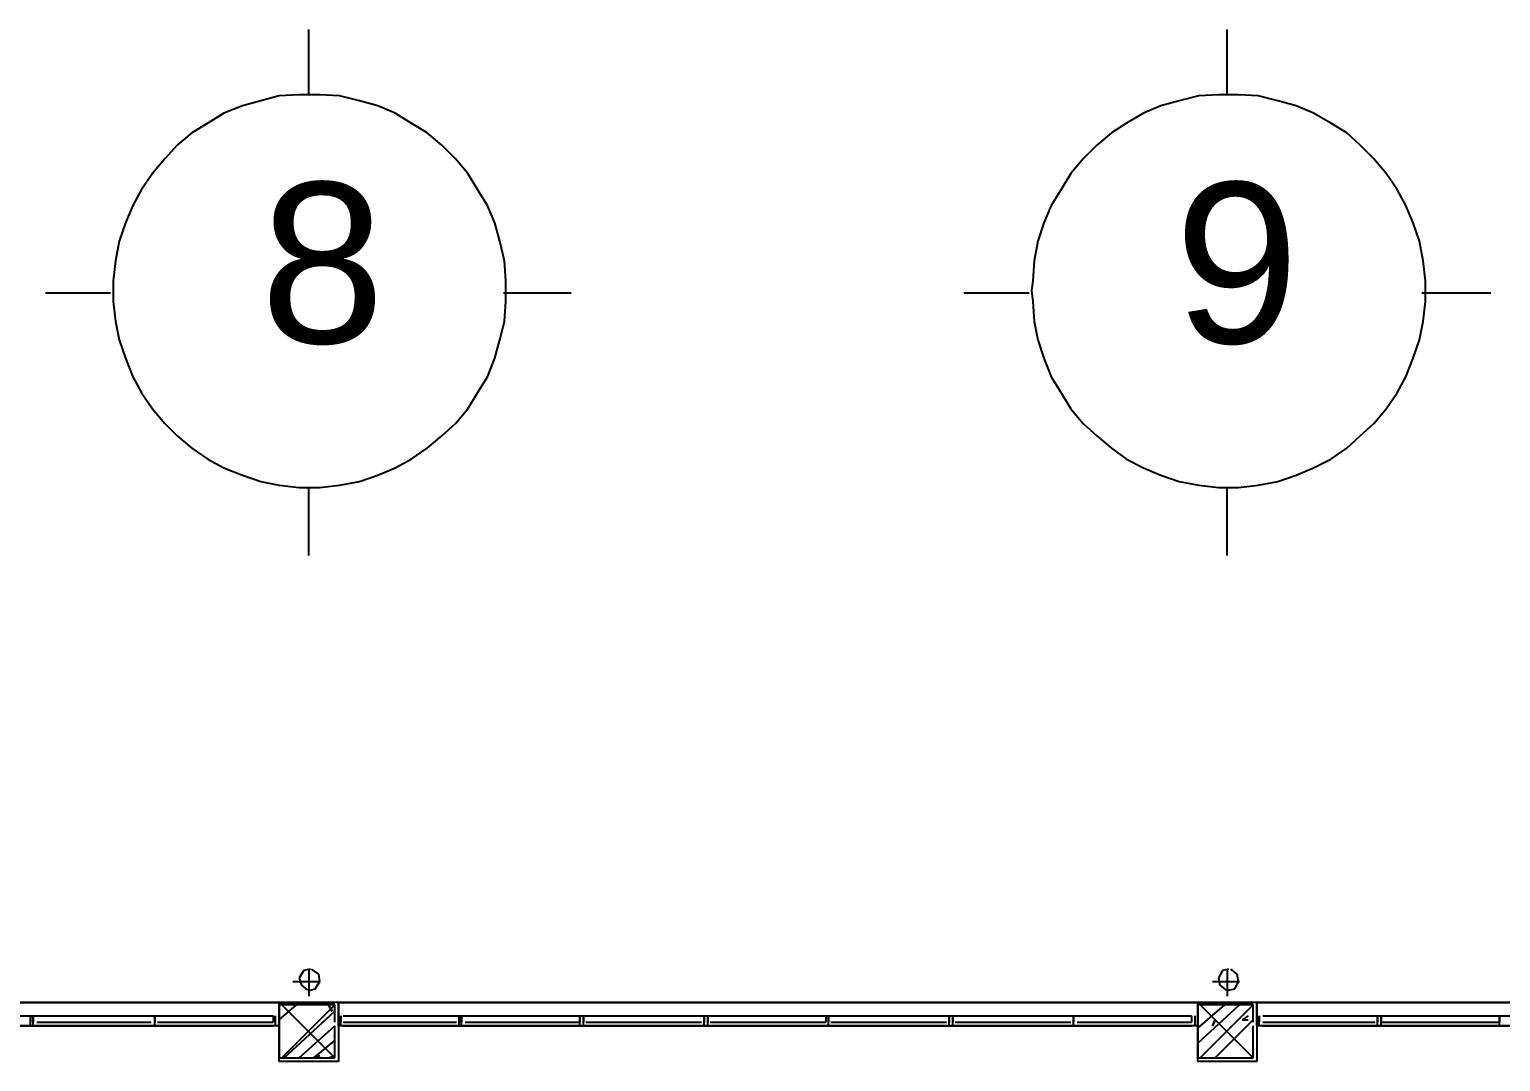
# Model space of a CAD drawing. Header units: millimetres. Extents: x 5 to 415, y 48 to 251.
# Drawn here: x 113.89 to 134.97, y 236.64 to 251.43 of the extents above; entities that cross this region are included whole.
import ezdxf

# ---------------------------------------------------------------- set-up
doc = ezdxf.new("R2010")
doc.units = ezdxf.units.MM
doc.layers.add('P', color=7, linetype='Continuous')
doc.layers.add('T', color=7, linetype='Continuous')

msp = doc.modelspace()

# ---------------------------------------------------------------- linework, layer by layer
at = {"layer": 'P'}
for points in [[(117.898, 250.49), (117.898, 251.425)], [(131.057, 250.49), (131.057, 251.425)], [(117.475, 250.472), (117.21, 250.402)], [(117.757, 250.49), (117.475, 250.472)], [(117.916, 250.49), (117.757, 250.49)], [(118.057, 250.49), (117.916, 250.49)], [(118.339, 250.472), (118.057, 250.49)], [(118.622, 250.402), (118.339, 250.472)], [(130.651, 250.472), (130.369, 250.402)], [(130.933, 250.49), (130.651, 250.472)], [(131.075, 250.49), (130.933, 250.49)], [(131.216, 250.49), (131.075, 250.49)], [(131.498, 250.472), (131.216, 250.49)], [(131.78, 250.402), (131.498, 250.472)], [(116.681, 250.225), (116.452, 250.084)], [(116.946, 250.331), (116.681, 250.225)], [(117.21, 250.402), (116.946, 250.331)], [(118.886, 250.331), (118.622, 250.402)], [(119.133, 250.225), (118.886, 250.331)], [(119.362, 250.084), (119.133, 250.225)], [(129.858, 250.225), (129.611, 250.084)], [(130.104, 250.331), (129.858, 250.225)], [(130.369, 250.402), (130.104, 250.331)], [(132.045, 250.331), (131.78, 250.402)], [(132.292, 250.225), (132.045, 250.331)], [(132.539, 250.084), (132.292, 250.225)], [(116.452, 250.084), (116.223, 249.943)], [(119.592, 249.943), (119.362, 250.084)], [(129.611, 250.084), (129.399, 249.943)], [(132.768, 249.943), (132.539, 250.084)], [(116.223, 249.943), (116.011, 249.767)], [(119.803, 249.767), (119.592, 249.943)], [(129.399, 249.943), (129.187, 249.767)], [(132.962, 249.767), (132.768, 249.943)], [(115.835, 249.573), (115.658, 249.361)], [(116.011, 249.767), (115.835, 249.573)], [(119.997, 249.573), (119.803, 249.767)], [(120.174, 249.361), (119.997, 249.573)], [(128.993, 249.573), (128.817, 249.361)], [(129.187, 249.767), (128.993, 249.573)], [(133.156, 249.573), (132.962, 249.767)], [(133.332, 249.361), (133.156, 249.573)], [(115.658, 249.361), (115.499, 249.132)], [(120.315, 249.132), (120.174, 249.361)], [(128.817, 249.361), (128.676, 249.132)], [(133.491, 249.132), (133.332, 249.361)], [(115.499, 249.132), (115.376, 248.902)], [(120.456, 248.902), (120.315, 249.132)], [(128.676, 249.132), (128.535, 248.902)], [(133.615, 248.902), (133.491, 249.132)], [(115.376, 248.902), (115.27, 248.655)], [(120.562, 248.655), (120.456, 248.902)], [(128.535, 248.902), (128.429, 248.655)], [(133.72, 248.655), (133.615, 248.902)], [(115.27, 248.655), (115.182, 248.391)], [(120.632, 248.391), (120.562, 248.655)], [(128.429, 248.655), (128.341, 248.391)], [(133.809, 248.391), (133.72, 248.655)], [(115.182, 248.391), (115.129, 248.109)], [(120.703, 248.109), (120.632, 248.391)], [(128.341, 248.391), (128.288, 248.109)], [(133.862, 248.109), (133.809, 248.391)], [(115.129, 248.109), (115.094, 247.826)], [(120.721, 247.826), (120.703, 248.109)], [(128.288, 248.109), (128.27, 247.826)], [(133.897, 247.826), (133.862, 248.109)], [(115.094, 247.826), (115.094, 247.685)], [(115.094, 247.685), (115.094, 247.527)], [(120.721, 247.685), (120.721, 247.826)], [(120.721, 247.527), (120.721, 247.685)], [(128.27, 247.826), (128.252, 247.685)], [(128.252, 247.685), (128.27, 247.527)], [(133.897, 247.685), (133.897, 247.826)], [(133.897, 247.527), (133.897, 247.685)], [(115.058, 247.65), (114.124, 247.65)], [(115.094, 247.527), (115.129, 247.244)], [(121.655, 247.65), (120.685, 247.65)], [(120.703, 247.244), (120.721, 247.527)], [(128.217, 247.65), (127.282, 247.65)], [(128.27, 247.527), (128.288, 247.244)], [(134.832, 247.65), (133.844, 247.65)], [(133.862, 247.244), (133.897, 247.527)], [(115.129, 247.244), (115.182, 246.98)], [(120.632, 246.98), (120.703, 247.244)], [(128.288, 247.244), (128.341, 246.98)], [(133.809, 246.98), (133.862, 247.244)], [(115.182, 246.98), (115.27, 246.715)], [(120.562, 246.715), (120.632, 246.98)], [(128.341, 246.98), (128.429, 246.715)], [(133.72, 246.715), (133.809, 246.98)], [(115.27, 246.715), (115.376, 246.451)], [(120.456, 246.451), (120.562, 246.715)], [(128.429, 246.715), (128.535, 246.451)], [(133.615, 246.451), (133.72, 246.715)], [(115.376, 246.451), (115.499, 246.221)], [(120.315, 246.221), (120.456, 246.451)], [(128.535, 246.451), (128.676, 246.221)], [(133.491, 246.221), (133.615, 246.451)], [(115.499, 246.221), (115.658, 245.992)], [(120.174, 245.992), (120.315, 246.221)], [(128.676, 246.221), (128.817, 245.992)], [(133.332, 245.992), (133.491, 246.221)], [(115.658, 245.992), (115.835, 245.78)], [(119.997, 245.78), (120.174, 245.992)], [(128.817, 245.992), (128.993, 245.78)], [(133.156, 245.78), (133.332, 245.992)], [(115.835, 245.78), (116.011, 245.604)], [(119.803, 245.604), (119.997, 245.78)], [(128.993, 245.78), (129.187, 245.604)], [(132.962, 245.604), (133.156, 245.78)], [(116.011, 245.604), (116.223, 245.428)], [(119.592, 245.428), (119.803, 245.604)], [(129.187, 245.604), (129.399, 245.428)], [(132.768, 245.428), (132.962, 245.604)], [(116.223, 245.428), (116.452, 245.269)], [(119.362, 245.269), (119.592, 245.428)], [(129.399, 245.428), (129.611, 245.269)], [(132.539, 245.269), (132.768, 245.428)], [(116.452, 245.269), (116.681, 245.145)], [(116.681, 245.145), (116.946, 245.039)], [(118.886, 245.039), (119.133, 245.145)], [(119.133, 245.145), (119.362, 245.269)], [(129.611, 245.269), (129.858, 245.145)], [(129.858, 245.145), (130.104, 245.039)], [(132.045, 245.039), (132.292, 245.145)], [(132.292, 245.145), (132.539, 245.269)], [(116.946, 245.039), (117.21, 244.951)], [(117.21, 244.951), (117.475, 244.898)], [(118.339, 244.898), (118.622, 244.951)], [(118.622, 244.951), (118.886, 245.039)], [(130.104, 245.039), (130.369, 244.951)], [(130.369, 244.951), (130.651, 244.898)], [(131.498, 244.898), (131.78, 244.951)], [(131.78, 244.951), (132.045, 245.039)], [(117.475, 244.898), (117.757, 244.863)], [(117.757, 244.863), (117.916, 244.863)], [(117.898, 243.893), (117.898, 244.863)], [(117.916, 244.863), (118.057, 244.863)], [(118.057, 244.863), (118.339, 244.898)], [(130.651, 244.898), (130.933, 244.863)], [(130.933, 244.863), (131.075, 244.863)], [(131.057, 243.893), (131.057, 244.863)], [(131.075, 244.863), (131.216, 244.863)], [(131.216, 244.863), (131.498, 244.898)], [(117.669, 237.79), (118.057, 237.79)], [(117.828, 237.949), (117.757, 237.843)], [(117.757, 237.843), (117.793, 237.737)], [(117.916, 237.966), (117.828, 237.949)], [(117.898, 237.966), (117.898, 237.578)], [(118.039, 237.896), (117.934, 237.966)], [(117.987, 237.684), (118.057, 237.79)], [(118.057, 237.79), (118.039, 237.896)], [(130.845, 237.79), (131.233, 237.79)], [(130.986, 237.949), (130.933, 237.843)], [(130.933, 237.843), (130.951, 237.737)], [(131.075, 237.966), (130.986, 237.949)], [(131.057, 237.966), (131.057, 237.578)], [(131.198, 237.896), (131.11, 237.966)], [(131.163, 237.684), (131.216, 237.79)], [(131.216, 237.79), (131.198, 237.896)], [(117.793, 237.737), (117.881, 237.666)], [(117.916, 237.666), (117.987, 237.684)], [(130.951, 237.737), (131.039, 237.666)], [(131.075, 237.666), (131.163, 237.684)], [(308.134, 237.49), (25.735, 237.49)], [(105.145, 237.49), (117.475, 237.49)], [(117.475, 237.49), (118.269, 237.49)], [(117.475, 237.296), (117.475, 237.49)], [(117.475, 237.49), (117.475, 237.296)], [(117.475, 237.243), (117.722, 237.455)], [(118.269, 237.455), (117.475, 237.455)], [(117.475, 237.455), (117.475, 237.208)], [(117.51, 237.455), (118.269, 236.696)], [(118.269, 237.455), (117.51, 236.696)], [(117.546, 236.696), (118.269, 237.367)], [(118.181, 237.455), (118.233, 237.367)], [(118.233, 237.367), (118.181, 237.455)], [(118.269, 237.208), (118.269, 237.455)], [(118.322, 237.49), (118.322, 237.296)], [(118.322, 237.49), (130.634, 237.49)], [(118.322, 237.296), (118.322, 237.49)], [(130.634, 237.49), (131.427, 237.49)], [(130.634, 237.296), (130.634, 237.49)], [(130.634, 237.49), (130.634, 237.296)], [(130.634, 237.12), (131.022, 237.455)], [(130.634, 236.908), (131.233, 237.455)], [(131.427, 237.455), (130.634, 237.455)], [(130.634, 237.455), (130.634, 237.208)], [(130.669, 237.455), (131.427, 236.696)], [(131.427, 237.455), (130.669, 236.696)], [(130.669, 236.696), (131.427, 237.455)], [(131.427, 237.208), (131.427, 237.455)], [(131.48, 237.49), (131.48, 237.296)], [(131.48, 237.49), (143.792, 237.49)], [(131.48, 237.296), (131.48, 237.49)], [(117.475, 237.155), (105.145, 237.155)], [(105.234, 237.296), (117.387, 237.296)], [(105.234, 237.155), (117.387, 237.155)], [(113.877, 237.296), (114, 237.296)], [(114, 237.155), (113.877, 237.155)], [(113.912, 237.296), (113.912, 237.208)], [(113.912, 237.155), (113.912, 237.296)], [(113.947, 237.296), (113.947, 237.208)], [(113.947, 237.155), (113.947, 237.296)], [(114, 237.208), (115.641, 237.208)], [(114, 237.208), (115.641, 237.208)], [(114, 237.208), (115.641, 237.208)], [(114, 237.208), (115.641, 237.208)], [(114, 237.208), (115.641, 237.208)], [(114, 237.155), (115.641, 237.155)], [(114, 237.155), (115.641, 237.155)], [(115.641, 237.296), (115.729, 237.296)], [(115.729, 237.155), (115.641, 237.155)], [(115.693, 237.296), (115.693, 237.208)], [(115.693, 237.155), (115.693, 237.296)], [(115.693, 237.296), (115.693, 237.208)], [(115.693, 237.155), (115.693, 237.296)], [(115.729, 237.208), (117.387, 237.208)], [(115.729, 237.208), (117.387, 237.208)], [(115.729, 237.208), (117.387, 237.208)], [(115.729, 237.208), (117.387, 237.208)], [(115.729, 237.208), (117.387, 237.208)], [(115.729, 237.155), (117.387, 237.155)], [(117.387, 237.296), (117.387, 237.208)], [(117.422, 237.155), (117.422, 237.296)], [(117.475, 237.155), (117.475, 237.296)], [(117.475, 237.296), (117.475, 237.155)], [(117.475, 236.643), (117.475, 237.155)], [(117.475, 237.155), (117.475, 236.696)], [(117.757, 236.696), (118.269, 237.155)], [(118.269, 236.696), (118.269, 237.155)], [(118.322, 237.296), (118.322, 237.155)], [(118.322, 237.155), (118.322, 237.296)], [(118.322, 237.155), (118.322, 236.643)], [(130.634, 237.155), (118.322, 237.155)], [(118.357, 237.155), (118.357, 237.296)], [(118.357, 237.296), (118.357, 237.208)], [(118.357, 237.155), (118.357, 237.296)], [(118.392, 237.296), (130.545, 237.296)], [(118.392, 237.208), (120.015, 237.208)], [(118.392, 237.208), (120.015, 237.208)], [(118.392, 237.208), (120.015, 237.208)], [(118.392, 237.208), (120.015, 237.208)], [(118.392, 237.208), (120.015, 237.208)], [(118.392, 237.155), (130.545, 237.155)], [(118.392, 237.155), (120.015, 237.155)], [(120.015, 237.296), (120.138, 237.296)], [(120.138, 237.155), (120.015, 237.155)], [(120.05, 237.296), (120.05, 237.208)], [(120.05, 237.155), (120.05, 237.296)], [(120.086, 237.296), (120.086, 237.208)], [(120.086, 237.155), (120.086, 237.296)], [(120.138, 237.208), (121.779, 237.208)], [(120.138, 237.208), (121.779, 237.208)], [(120.138, 237.208), (121.779, 237.208)], [(120.138, 237.208), (121.779, 237.208)], [(120.138, 237.208), (121.779, 237.208)], [(120.138, 237.155), (121.779, 237.155)], [(120.138, 237.155), (121.779, 237.155)], [(121.779, 237.296), (121.779, 237.208)], [(121.779, 237.155), (121.779, 237.296)], [(121.779, 237.296), (121.867, 237.296)], [(121.867, 237.155), (121.779, 237.155)], [(121.832, 237.296), (121.832, 237.208)], [(121.832, 237.155), (121.832, 237.296)], [(121.867, 237.208), (123.525, 237.208)], [(121.867, 237.208), (123.525, 237.208)], [(121.867, 237.208), (123.525, 237.208)], [(121.867, 237.208), (123.525, 237.208)], [(121.867, 237.208), (123.525, 237.208)], [(121.867, 237.155), (123.525, 237.155)], [(121.867, 237.155), (123.525, 237.155)], [(123.525, 237.296), (123.649, 237.296)], [(123.649, 237.155), (123.525, 237.155)], [(123.56, 237.296), (123.56, 237.208)], [(123.56, 237.155), (123.56, 237.296)], [(123.613, 237.296), (123.613, 237.208)], [(123.613, 237.155), (123.613, 237.296)], [(123.649, 237.208), (125.307, 237.208)], [(123.649, 237.208), (125.307, 237.208)], [(123.649, 237.208), (125.307, 237.208)], [(123.649, 237.208), (125.307, 237.208)], [(123.649, 237.208), (125.307, 237.208)], [(123.649, 237.155), (125.307, 237.155)], [(123.649, 237.155), (125.307, 237.155)], [(125.307, 237.296), (125.307, 237.208)], [(125.307, 237.296), (125.377, 237.296)], [(125.377, 237.155), (125.307, 237.155)], [(125.342, 237.296), (125.342, 237.208)], [(125.342, 237.155), (125.342, 237.296)], [(125.342, 237.155), (125.342, 237.296)], [(125.377, 237.208), (127.035, 237.208)], [(125.377, 237.208), (127.035, 237.208)], [(125.377, 237.208), (127.035, 237.208)], [(125.377, 237.208), (127.035, 237.208)], [(125.377, 237.208), (127.035, 237.208)], [(125.377, 237.155), (127.035, 237.155)], [(125.377, 237.155), (127.035, 237.155)], [(127.035, 237.296), (127.159, 237.296)], [(127.159, 237.155), (127.035, 237.155)], [(127.071, 237.296), (127.071, 237.208)], [(127.071, 237.155), (127.071, 237.296)], [(127.123, 237.296), (127.123, 237.208)], [(127.123, 237.155), (127.123, 237.296)], [(127.159, 237.208), (128.817, 237.208)], [(127.159, 237.208), (128.817, 237.208)], [(127.159, 237.208), (128.817, 237.208)], [(127.159, 237.208), (128.817, 237.208)], [(127.159, 237.208), (128.817, 237.208)], [(127.159, 237.155), (128.817, 237.155)], [(127.159, 237.155), (128.817, 237.155)], [(128.817, 237.296), (128.905, 237.296)], [(128.905, 237.155), (128.817, 237.155)], [(128.852, 237.296), (128.852, 237.208)], [(128.852, 237.155), (128.852, 237.296)], [(128.852, 237.296), (128.852, 237.208)], [(128.852, 237.155), (128.852, 237.296)], [(128.905, 237.208), (130.545, 237.208)], [(128.905, 237.208), (130.545, 237.208)], [(128.905, 237.208), (130.545, 237.208)], [(128.905, 237.208), (130.545, 237.208)], [(128.905, 237.208), (130.545, 237.208)], [(128.905, 237.155), (130.545, 237.155)], [(130.545, 237.296), (130.545, 237.208)], [(130.598, 237.155), (130.598, 237.296)], [(130.634, 237.155), (130.634, 237.296)], [(130.634, 237.296), (130.634, 237.155)], [(130.634, 236.643), (130.634, 237.155)], [(130.634, 237.155), (130.634, 236.696)], [(130.881, 237.243), (130.845, 237.155)], [(130.845, 237.155), (130.881, 237.243)], [(130.881, 236.696), (131.427, 237.243)], [(131.357, 237.296), (131.269, 237.243)], [(131.269, 237.243), (131.357, 237.243)], [(131.427, 236.696), (131.427, 237.155)], [(131.48, 237.296), (131.48, 237.155)], [(131.48, 237.155), (131.48, 237.296)], [(131.48, 237.155), (131.48, 236.643)], [(143.757, 237.155), (131.48, 237.155)], [(131.516, 237.155), (131.516, 237.296)], [(131.516, 237.296), (131.516, 237.208)], [(131.516, 237.155), (131.516, 237.296)], [(131.568, 237.296), (143.722, 237.296)], [(131.568, 237.208), (133.174, 237.208)], [(131.568, 237.208), (133.174, 237.208)], [(131.568, 237.208), (133.174, 237.208)], [(131.568, 237.208), (133.174, 237.208)], [(131.568, 237.208), (133.174, 237.208)], [(131.568, 237.155), (143.722, 237.155)], [(131.568, 237.155), (133.174, 237.155)], [(133.174, 237.296), (133.262, 237.296)], [(133.262, 237.155), (133.174, 237.155)], [(133.209, 237.296), (133.209, 237.208)], [(133.209, 237.155), (133.209, 237.296)], [(133.262, 237.296), (133.262, 237.208)], [(133.262, 237.155), (133.262, 237.296)], [(133.262, 237.208), (134.955, 237.208)], [(133.262, 237.208), (134.955, 237.208)], [(133.262, 237.208), (134.955, 237.208)], [(133.262, 237.208), (134.955, 237.208)], [(133.262, 237.208), (134.955, 237.208)], [(133.262, 237.155), (134.955, 237.155)], [(133.262, 237.155), (134.955, 237.155)], [(134.955, 237.296), (134.955, 237.208)], [(134.955, 237.155), (134.955, 237.296)], [(134.955, 237.296), (135.043, 237.296)], [(135.043, 237.155), (134.955, 237.155)], [(117.969, 236.696), (118.269, 236.943)], [(117.969, 236.696), (118.057, 236.732)], [(118.181, 236.696), (118.269, 236.732)], [(117.475, 236.696), (118.269, 236.696)], [(118.322, 236.643), (117.475, 236.643)], [(130.634, 236.696), (131.427, 236.696)], [(131.48, 236.643), (130.634, 236.643)]]:
    msp.add_lwpolyline(points, dxfattribs=at)

# ---------------------------------------------------------------- texts
at = {"layer": 'T', "char_height": 2.3, "attachment_point": 7}
for s, insert in [('{\\fArial|b0|i0|c0|p18;8}', (117.2, 246.9)), ('{\\fArial|b0|i0|c0|p18;9}', (130.3, 246.9))]:
    msp.add_mtext(s, dxfattribs=dict(at, insert=insert))

doc.saveas('drawing.dxf')
